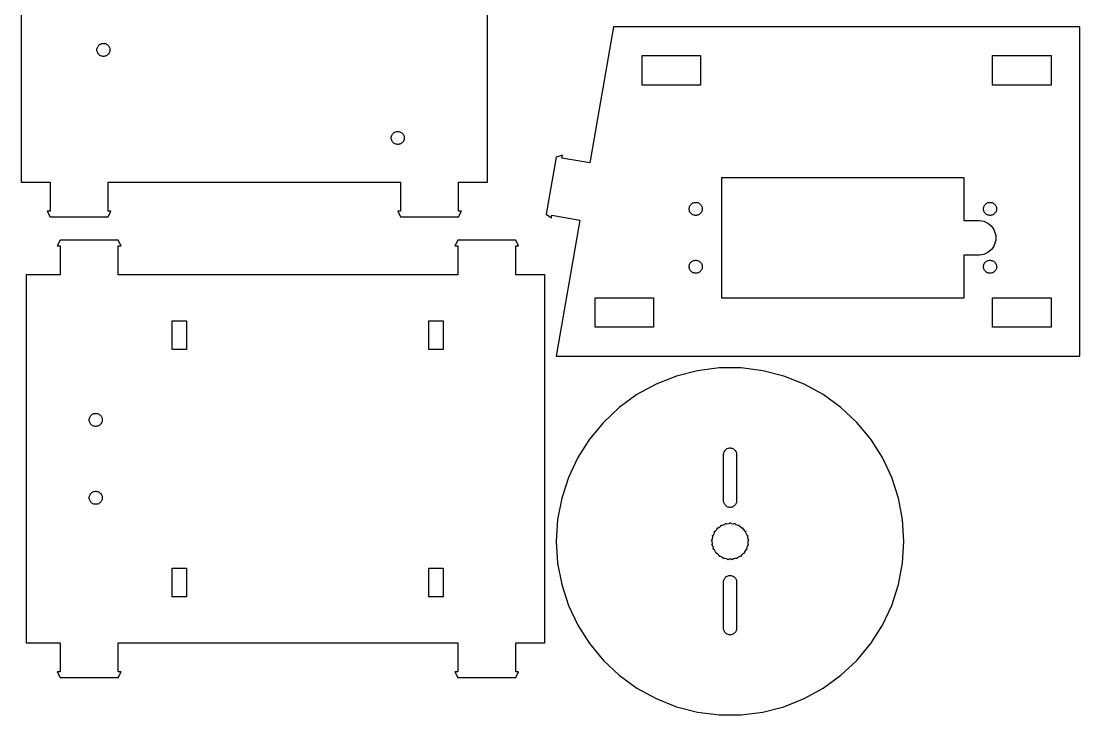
# Model space of a CAD drawing. Header units: metres. Extents: x -90 to 94, y -109 to 116.
# Drawn here: x -90.4 to 92.4, y -108.9 to 10.8 of the extents above; entities that cross this region are included whole.
import ezdxf

# ---------------------------------------------------------------- set-up
doc = ezdxf.new("R2010")
doc.units = ezdxf.units.M

msp = doc.modelspace()

# ---------------------------------------------------------------- linework, layer by layer
for p, q in [((-90.3632, 46.5), (-90.3632, -17)), ((-9.86322, -17), (-9.86322, 46.5)), ((11.8632, 9.79999), (7.78706, -13.6737)), ((92.3632, 9.79999), (11.8632, 9.79999)), ((92.3632, -47), (92.3632, 9.79999)), ((-77.2882, 5.84999), (-77.2793, 5.99098)), ((-77.2793, 5.70898), (-77.2882, 5.84999)), ((-77.2793, 5.99098), (-77.2529, 6.12976)), ((-77.2529, 5.57021), (-77.2793, 5.70898)), ((-77.2529, 6.12976), (-77.2092, 6.26413)), ((-77.2092, 5.43585), (-77.2529, 5.57021)), ((-77.2092, 6.26413), (-77.1491, 6.39195)), ((-77.1491, 6.39195), (-77.0734, 6.51125)), ((-77.0734, 6.51125), (-76.9833, 6.6201)), ((-76.9833, 6.6201), (-76.8803, 6.71681)), ((-76.8803, 6.71681), (-76.766, 6.79985)), ((-76.766, 6.79985), (-76.6422, 6.86792)), ((-76.6422, 6.86792), (-76.5109, 6.91992)), ((-76.5109, 6.91992), (-76.374, 6.95506)), ((-76.374, 6.95506), (-76.2339, 6.97276)), ((-76.2339, 6.97276), (-76.0926, 6.97276)), ((-76.0926, 6.97276), (-75.9524, 6.95506)), ((-75.9524, 6.95506), (-75.8156, 6.91992)), ((-75.8156, 6.91992), (-75.6842, 6.86792)), ((-75.6842, 6.86792), (-75.5604, 6.79985)), ((-75.5604, 6.79985), (-75.4461, 6.71681)), ((-75.4461, 6.71681), (-75.3431, 6.6201)), ((-75.3431, 6.6201), (-75.2531, 6.51125)), ((-75.2531, 6.51125), (-75.1774, 6.39195)), ((-75.1774, 6.39195), (-75.1172, 6.26413)), ((-75.1172, 6.26413), (-75.0736, 6.12976)), ((-75.0736, 5.57021), (-75.1172, 5.43585)), ((-75.0736, 6.12976), (-75.0471, 5.99098)), ((-75.0471, 5.70898), (-75.0736, 5.57021)), ((-75.0471, 5.99098), (-75.0382, 5.84999)), ((-75.0382, 5.84999), (-75.0471, 5.70898)), ((-77.1491, 5.30801), (-77.2092, 5.43585)), ((-77.0734, 5.18872), (-77.1491, 5.30801)), ((-76.9833, 5.07986), (-77.0734, 5.18872)), ((-76.8803, 4.98315), (-76.9833, 5.07986)), ((-76.766, 4.90012), (-76.8803, 4.98315)), ((-76.6422, 4.83206), (-76.766, 4.90012)), ((-76.5109, 4.78004), (-76.6422, 4.83206)), ((-76.374, 4.74492), (-76.5109, 4.78004)), ((-76.2339, 4.7272), (-76.374, 4.74492)), ((-76.0926, 4.7272), (-76.2339, 4.7272)), ((-75.9524, 4.74492), (-76.0926, 4.7272)), ((-75.8156, 4.78004), (-75.9524, 4.74492)), ((-75.6842, 4.83206), (-75.8156, 4.78004)), ((-75.5604, 4.90012), (-75.6842, 4.83206)), ((-75.4461, 4.98315), (-75.5604, 4.90012)), ((-75.3431, 5.07986), (-75.4461, 4.98315)), ((-75.2531, 5.18872), (-75.3431, 5.07986)), ((-75.1774, 5.30801), (-75.2531, 5.18872)), ((-75.1172, 5.43585), (-75.1774, 5.30801)), ((16.8132, -0.25), (16.8132, 4.84999)), ((16.8132, 4.84999), (26.9132, 4.84999)), ((26.9132, 4.84999), (26.9132, -0.25)), ((77.3132, -0.25), (77.3132, 4.84999)), ((77.3132, 4.84999), (87.4132, 4.84999)), ((87.4132, 4.84999), (87.4132, -0.25)), ((26.9132, -0.25), (16.8132, -0.25)), ((87.4132, -0.25), (77.3132, -0.25)), ((-26.4794, -9.20901), (-26.4529, -9.07024)), ((-26.4529, -9.07024), (-26.4092, -8.93587)), ((-26.4092, -8.93587), (-26.3491, -8.80804)), ((-26.3491, -8.80804), (-26.2734, -8.68875)), ((-26.2734, -8.68875), (-26.1833, -8.5799)), ((-26.1833, -8.5799), (-26.0803, -8.48318)), ((-26.0803, -8.48318), (-25.966, -8.40015)), ((-25.966, -8.40015), (-25.8422, -8.33208)), ((-25.8422, -8.33208), (-25.7109, -8.28008)), ((-25.7109, -8.28008), (-25.574, -8.24493)), ((-25.574, -8.24493), (-25.4339, -8.22723)), ((-25.4339, -8.22723), (-25.2926, -8.22723)), ((-25.2926, -8.22723), (-25.1524, -8.24493)), ((-25.1524, -8.24493), (-25.0156, -8.28008)), ((-25.0156, -8.28008), (-24.8842, -8.33208)), ((-24.8842, -8.33208), (-24.7604, -8.40015)), ((-24.7604, -8.40015), (-24.6461, -8.48318)), ((-24.6461, -8.48318), (-24.5431, -8.5799)), ((-24.5431, -8.5799), (-24.4531, -8.68875)), ((-24.4531, -8.68875), (-24.3774, -8.80804)), ((-24.3774, -8.80804), (-24.3172, -8.93587)), ((-24.3172, -8.93587), (-24.2736, -9.07024)), ((-24.2736, -9.07024), (-24.2471, -9.20901)), ((-26.4882, -9.35001), (-26.4794, -9.20901)), ((-26.4794, -9.491), (-26.4882, -9.35001)), ((-26.4529, -9.62978), (-26.4794, -9.491)), ((-26.4092, -9.76414), (-26.4529, -9.62978)), ((-26.3491, -9.89197), (-26.4092, -9.76414)), ((-26.2734, -10.0113), (-26.3491, -9.89197)), ((-26.1833, -10.1201), (-26.2734, -10.0113)), ((-26.0803, -10.2168), (-26.1833, -10.1201)), ((-25.966, -10.2999), (-26.0803, -10.2168)), ((-25.8422, -10.3679), (-25.966, -10.2999)), ((-25.7109, -10.4199), (-25.8422, -10.3679)), ((-25.574, -10.4551), (-25.7109, -10.4199)), ((-25.4339, -10.4728), (-25.574, -10.4551)), ((-25.2926, -10.4728), (-25.4339, -10.4728)), ((-25.1524, -10.4551), (-25.2926, -10.4728)), ((-25.0156, -10.4199), (-25.1524, -10.4551)), ((-24.8842, -10.3679), (-25.0156, -10.4199)), ((-24.7604, -10.2999), (-24.8842, -10.3679)), ((-24.6461, -10.2168), (-24.7604, -10.2999)), ((-24.5431, -10.1201), (-24.6461, -10.2168)), ((-24.4531, -10.0113), (-24.5431, -10.1201)), ((-24.3774, -9.89197), (-24.4531, -10.0113)), ((-24.3172, -9.76414), (-24.3774, -9.89197)), ((-24.2736, -9.62978), (-24.3172, -9.76414)), ((-24.2471, -9.491), (-24.2736, -9.62978)), ((-24.2471, -9.20901), (-24.2382, -9.35001)), ((-24.2382, -9.35001), (-24.2471, -9.491)), ((1.9895, -12.6514), (0.253, -22.4995)), ((3.06112, -12.3327), (1.9895, -12.6514)), ((2.9743, -12.8251), (3.06112, -12.3327)), ((7.78706, -13.6737), (2.9743, -12.8251)), ((30.5632, -37), (30.5632, -16.2)), ((30.5632, -16.2), (72.3632, -16.2)), ((72.3632, -16.2), (72.3632, -23.6)), ((-90.3632, -17), (-85.3632, -17)), ((-85.3632, -17), (-85.3632, -22)), ((-75.3632, -22), (-75.3632, -17)), ((-75.3632, -17), (-24.8632, -17)), ((-24.8632, -17), (-24.8632, -22)), ((-14.8632, -22), (-14.8632, -17)), ((-14.8632, -17), (-9.86322, -17)), ((24.9382, -21.6), (24.9471, -21.459)), ((24.9471, -21.741), (24.9382, -21.6)), ((24.9471, -21.459), (24.9736, -21.3202)), ((24.9736, -21.8798), (24.9471, -21.741)), ((24.9736, -21.3202), (25.0172, -21.1859)), ((25.0172, -22.0141), (24.9736, -21.8798)), ((25.0172, -21.1859), (25.0774, -21.058)), ((25.0774, -21.058), (25.1531, -20.9388)), ((25.1531, -20.9388), (25.2431, -20.8299)), ((25.2431, -20.8299), (25.3461, -20.7332)), ((25.3461, -20.7332), (25.4604, -20.6501)), ((25.4604, -20.6501), (25.5842, -20.5821)), ((25.5842, -20.5821), (25.7156, -20.5301)), ((25.7156, -20.5301), (25.8524, -20.4949)), ((25.8524, -20.4949), (25.9926, -20.4772)), ((25.9926, -20.4772), (26.1339, -20.4772)), ((26.1339, -20.4772), (26.274, -20.4949)), ((26.274, -20.4949), (26.4109, -20.5301)), ((26.4109, -20.5301), (26.5422, -20.5821)), ((26.5422, -20.5821), (26.666, -20.6501)), ((26.666, -20.6501), (26.7803, -20.7332)), ((26.7803, -20.7332), (26.8833, -20.8299)), ((26.8833, -20.8299), (26.9734, -20.9388)), ((26.9734, -20.9388), (27.0491, -21.058)), ((27.0491, -21.058), (27.1092, -21.1859)), ((27.1092, -21.1859), (27.1529, -21.3202)), ((27.1529, -21.8798), (27.1092, -22.0141)), ((27.1529, -21.3202), (27.1793, -21.459)), ((27.1793, -21.741), (27.1529, -21.8798)), ((27.1793, -21.459), (27.1882, -21.6)), ((27.1882, -21.6), (27.1793, -21.741)), ((75.7382, -21.6), (75.7471, -21.459)), ((75.7471, -21.741), (75.7382, -21.6)), ((75.7471, -21.459), (75.7736, -21.3202)), ((75.7736, -21.8798), (75.7471, -21.741)), ((75.7736, -21.3202), (75.8172, -21.1859)), ((75.8172, -22.0141), (75.7736, -21.8798)), ((75.8172, -21.1859), (75.8774, -21.058)), ((75.8774, -21.058), (75.9531, -20.9388)), ((75.9531, -20.9388), (76.0431, -20.8299)), ((76.0431, -20.8299), (76.1461, -20.7332)), ((76.1461, -20.7332), (76.2604, -20.6501)), ((76.2604, -20.6501), (76.3842, -20.5821)), ((76.3842, -20.5821), (76.5156, -20.5301)), ((76.5156, -20.5301), (76.6524, -20.4949)), ((76.6524, -20.4949), (76.7926, -20.4772)), ((76.7926, -20.4772), (76.9338, -20.4772)), ((76.9338, -20.4772), (77.074, -20.4949)), ((77.074, -20.4949), (77.2109, -20.5301)), ((77.2109, -20.5301), (77.3422, -20.5821)), ((77.3422, -20.5821), (77.466, -20.6501)), ((77.466, -20.6501), (77.5803, -20.7332)), ((77.5803, -20.7332), (77.6833, -20.8299)), ((77.6833, -20.8299), (77.7734, -20.9388)), ((77.7734, -20.9388), (77.8491, -21.058)), ((77.8491, -21.058), (77.9092, -21.1859)), ((77.9092, -21.1859), (77.9529, -21.3202)), ((77.9529, -21.8798), (77.9092, -22.0141)), ((77.9529, -21.3202), (77.9793, -21.459)), ((77.9793, -21.741), (77.9529, -21.8798)), ((77.9793, -21.459), (77.9882, -21.6)), ((77.9882, -21.6), (77.9793, -21.741)), ((-85.3632, -22), (-85.8632, -22)), ((-85.8632, -22), (-85.3632, -23)), ((-85.3632, -23), (-75.3632, -23)), ((-75.3632, -23), (-74.8632, -22)), ((-74.8632, -22), (-75.3632, -22)), ((-24.8632, -22), (-25.3632, -22)), ((-25.3632, -22), (-24.8632, -23)), ((-24.8632, -23), (-14.8632, -23)), ((-14.8632, -23), (-14.3632, -22)), ((-14.3632, -22), (-14.8632, -22)), ((0.253, -22.4995), (1.151, -23.1656)), ((1.151, -23.1656), (1.23782, -22.6732)), ((1.23782, -22.6732), (6.07617, -23.5263)), ((6.07617, -23.5263), (2.00001, -47)), ((25.0774, -22.142), (25.0172, -22.0141)), ((25.1531, -22.2613), (25.0774, -22.142)), ((25.2431, -22.3701), (25.1531, -22.2613)), ((25.3461, -22.4668), (25.2431, -22.3701)), ((25.4604, -22.5499), (25.3461, -22.4668)), ((25.5842, -22.6179), (25.4604, -22.5499)), ((25.7156, -22.67), (25.5842, -22.6179)), ((25.8524, -22.7051), (25.7156, -22.67)), ((25.9926, -22.7228), (25.8524, -22.7051)), ((26.1339, -22.7228), (25.9926, -22.7228)), ((26.274, -22.7051), (26.1339, -22.7228)), ((26.4109, -22.67), (26.274, -22.7051)), ((26.5422, -22.6179), (26.4109, -22.67)), ((26.666, -22.5499), (26.5422, -22.6179)), ((26.7803, -22.4668), (26.666, -22.5499)), ((26.8833, -22.3701), (26.7803, -22.4668)), ((26.9734, -22.2613), (26.8833, -22.3701)), ((27.0491, -22.142), (26.9734, -22.2613)), ((27.1092, -22.0141), (27.0491, -22.142)), ((72.3632, -23.6), (74.3632, -23.6)), ((74.3632, -23.6), (75.0516, -23.6059)), ((75.0516, -23.6059), (75.4254, -23.6532)), ((75.4254, -23.6532), (75.7903, -23.7468)), ((75.7903, -23.7468), (76.1405, -23.8855)), ((75.8774, -22.142), (75.8172, -22.0141)), ((75.9531, -22.2613), (75.8774, -22.142)), ((76.0431, -22.3701), (75.9531, -22.2613)), ((76.1461, -22.4668), (76.0431, -22.3701)), ((76.2604, -22.5499), (76.1461, -22.4668)), ((76.3842, -22.6179), (76.2604, -22.5499)), ((76.5156, -22.67), (76.3842, -22.6179)), ((76.6524, -22.7051), (76.5156, -22.67)), ((76.7926, -22.7228), (76.6524, -22.7051)), ((76.9338, -22.7228), (76.7926, -22.7228)), ((77.074, -22.7051), (76.9338, -22.7228)), ((77.2109, -22.67), (77.074, -22.7051)), ((77.3422, -22.6179), (77.2109, -22.67)), ((77.466, -22.5499), (77.3422, -22.6179)), ((77.5803, -22.4668), (77.466, -22.5499)), ((77.6833, -22.3701), (77.5803, -22.4668)), ((77.7734, -22.2613), (77.6833, -22.3701)), ((77.8491, -22.142), (77.7734, -22.2613)), ((77.9092, -22.0141), (77.8491, -22.142)), ((76.1405, -23.8855), (76.4707, -24.067)), ((76.4707, -24.067), (76.7755, -24.2885)), ((76.7755, -24.2885), (77.0501, -24.5464)), ((77.0501, -24.5464), (77.2903, -24.8367)), ((77.2903, -24.8367), (77.4921, -25.1547)), ((77.4921, -25.1547), (77.6525, -25.4956)), ((77.6525, -25.4956), (77.7689, -25.8539)), ((-83.6267, -27), (-84.1267, -28)), ((-73.6267, -27), (-83.6267, -27)), ((-73.1267, -28), (-73.6267, -27)), ((-15, -27), (-15.5, -28)), ((-5.00001, -27), (-15, -27)), ((-4.50001, -28), (-5.00001, -27)), ((77.7689, -27.3461), (77.6525, -27.7044)), ((77.7689, -25.8539), (77.8396, -26.224)), ((77.8396, -26.976), (77.7689, -27.3461)), ((77.8396, -26.224), (77.8632, -26.6)), ((77.8632, -26.6), (77.8396, -26.976)), ((-84.1267, -28), (-83.6267, -28)), ((-83.6267, -28), (-83.6267, -33)), ((-73.6267, -33), (-73.6267, -28)), ((-73.6267, -28), (-73.1267, -28)), ((-15.5, -28), (-15, -28)), ((-15, -28), (-15, -33)), ((-5.00001, -33), (-5.00001, -28)), ((-5.00001, -28), (-4.50001, -28)), ((76.4707, -29.133), (76.1405, -29.3145)), ((76.7755, -28.9115), (76.4707, -29.133)), ((77.0501, -28.6537), (76.7755, -28.9115)), ((77.2903, -28.3634), (77.0501, -28.6537)), ((77.4921, -28.0453), (77.2903, -28.3634)), ((77.6525, -27.7044), (77.4921, -28.0453)), ((25.0172, -31.1859), (25.0774, -31.058)), ((25.0774, -31.058), (25.1531, -30.9388)), ((25.1531, -30.9388), (25.2431, -30.8299)), ((25.2431, -30.8299), (25.3461, -30.7332)), ((25.3461, -30.7332), (25.4604, -30.6501)), ((25.4604, -30.6501), (25.5842, -30.5821)), ((25.5842, -30.5821), (25.7156, -30.5301)), ((25.7156, -30.5301), (25.8524, -30.4949)), ((25.8524, -30.4949), (25.9926, -30.4772)), ((25.9926, -30.4772), (26.1339, -30.4772)), ((26.1339, -30.4772), (26.274, -30.4949)), ((26.274, -30.4949), (26.4109, -30.5301)), ((26.4109, -30.5301), (26.5422, -30.5821)), ((26.5422, -30.5821), (26.666, -30.6501)), ((26.666, -30.6501), (26.7803, -30.7332)), ((26.7803, -30.7332), (26.8833, -30.8299)), ((26.8833, -30.8299), (26.9734, -30.9388)), ((26.9734, -30.9388), (27.0491, -31.058)), ((27.0491, -31.058), (27.1092, -31.1859)), ((74.3632, -29.6), (72.3632, -29.6)), ((72.3632, -29.6), (72.3632, -37)), ((75.0516, -29.5941), (74.3632, -29.6)), ((75.4254, -29.5469), (75.0516, -29.5941)), ((75.7903, -29.4532), (75.4254, -29.5469)), ((76.1405, -29.3145), (75.7903, -29.4532)), ((75.8172, -31.1859), (75.8774, -31.058)), ((75.8774, -31.058), (75.9531, -30.9388)), ((75.9531, -30.9388), (76.0431, -30.8299)), ((76.0431, -30.8299), (76.1461, -30.7332)), ((76.1461, -30.7332), (76.2604, -30.6501)), ((76.2604, -30.6501), (76.3842, -30.5821)), ((76.3842, -30.5821), (76.5156, -30.5301)), ((76.5156, -30.5301), (76.6524, -30.4949)), ((76.6524, -30.4949), (76.7926, -30.4772)), ((76.7926, -30.4772), (76.9338, -30.4772)), ((76.9338, -30.4772), (77.074, -30.4949)), ((77.074, -30.4949), (77.2109, -30.5301)), ((77.2109, -30.5301), (77.3422, -30.5821)), ((77.3422, -30.5821), (77.466, -30.6501)), ((77.466, -30.6501), (77.5803, -30.7332)), ((77.5803, -30.7332), (77.6833, -30.8299)), ((77.6833, -30.8299), (77.7734, -30.9388)), ((77.7734, -30.9388), (77.8491, -31.058)), ((77.8491, -31.058), (77.9092, -31.1859)), ((24.9382, -31.6), (24.9471, -31.459)), ((24.9471, -31.741), (24.9382, -31.6)), ((24.9471, -31.459), (24.9736, -31.3202)), ((24.9736, -31.8798), (24.9471, -31.741)), ((24.9736, -31.3202), (25.0172, -31.1859)), ((25.0172, -32.0141), (24.9736, -31.8798)), ((25.0774, -32.142), (25.0172, -32.0141)), ((25.1531, -32.2613), (25.0774, -32.142)), ((25.2431, -32.3701), (25.1531, -32.2613)), ((25.3461, -32.4668), (25.2431, -32.3701)), ((25.4604, -32.5499), (25.3461, -32.4668)), ((25.5842, -32.6179), (25.4604, -32.5499)), ((25.7156, -32.67), (25.5842, -32.6179)), ((25.8524, -32.7051), (25.7156, -32.67)), ((25.9926, -32.7228), (25.8524, -32.7051)), ((26.1339, -32.7228), (25.9926, -32.7228)), ((26.274, -32.7051), (26.1339, -32.7228)), ((26.4109, -32.67), (26.274, -32.7051)), ((26.5422, -32.6179), (26.4109, -32.67)), ((26.666, -32.5499), (26.5422, -32.6179)), ((26.7803, -32.4668), (26.666, -32.5499)), ((26.8833, -32.3701), (26.7803, -32.4668)), ((26.9734, -32.2613), (26.8833, -32.3701)), ((27.0491, -32.142), (26.9734, -32.2613)), ((27.1092, -32.0141), (27.0491, -32.142)), ((27.1092, -31.1859), (27.1529, -31.3202)), ((27.1529, -31.8798), (27.1092, -32.0141)), ((27.1529, -31.3202), (27.1793, -31.459)), ((27.1793, -31.741), (27.1529, -31.8798)), ((27.1793, -31.459), (27.1882, -31.6)), ((27.1882, -31.6), (27.1793, -31.741)), ((75.7382, -31.6), (75.7471, -31.459)), ((75.7471, -31.741), (75.7382, -31.6)), ((75.7471, -31.459), (75.7736, -31.3202)), ((75.7736, -31.8798), (75.7471, -31.741)), ((75.7736, -31.3202), (75.8172, -31.1859)), ((75.8172, -32.0141), (75.7736, -31.8798)), ((75.8774, -32.142), (75.8172, -32.0141)), ((75.9531, -32.2613), (75.8774, -32.142)), ((76.0431, -32.3701), (75.9531, -32.2613)), ((76.1461, -32.4668), (76.0431, -32.3701)), ((76.2604, -32.5499), (76.1461, -32.4668)), ((76.3842, -32.6179), (76.2604, -32.5499)), ((76.5156, -32.67), (76.3842, -32.6179)), ((76.6524, -32.7051), (76.5156, -32.67)), ((76.7926, -32.7228), (76.6524, -32.7051)), ((76.9338, -32.7228), (76.7926, -32.7228)), ((77.074, -32.7051), (76.9338, -32.7228)), ((77.2109, -32.67), (77.074, -32.7051)), ((77.3422, -32.6179), (77.2109, -32.67)), ((77.466, -32.5499), (77.3422, -32.6179)), ((77.5803, -32.4668), (77.466, -32.5499)), ((77.6833, -32.3701), (77.5803, -32.4668)), ((77.7734, -32.2613), (77.6833, -32.3701)), ((77.8491, -32.142), (77.7734, -32.2613)), ((77.9092, -32.0141), (77.8491, -32.142)), ((77.9092, -31.1859), (77.9529, -31.3202)), ((77.9529, -31.8798), (77.9092, -32.0141)), ((77.9529, -31.3202), (77.9793, -31.459)), ((77.9793, -31.741), (77.9529, -31.8798)), ((77.9793, -31.459), (77.9882, -31.6)), ((77.9882, -31.6), (77.9793, -31.741)), ((-83.6267, -33), (-89.495, -33)), ((-89.495, -33), (-89.495, -96.5)), ((-15, -33), (-73.6267, -33)), ((-0.00001, -33), (-5.00001, -33)), ((-0.00001, -96.5), (-0.00001, -33)), ((8.68649, -42.05), (8.68649, -36.95)), ((8.68649, -36.95), (18.7865, -36.95)), ((18.7865, -36.95), (18.7865, -42.05)), ((72.3632, -37), (30.5632, -37)), ((77.3132, -42.05), (77.3132, -36.95)), ((77.3132, -36.95), (87.4132, -36.95)), ((87.4132, -36.95), (87.4132, -42.05)), ((-64.3, -45.9), (-64.3, -40.9)), ((-64.3, -40.9), (-61.8, -40.9)), ((-61.8, -40.9), (-61.8, -45.9)), ((-20, -45.9), (-20, -40.9)), ((-20, -40.9), (-17.5, -40.9)), ((-17.5, -40.9), (-17.5, -45.9)), ((18.7865, -42.05), (8.68649, -42.05)), ((87.4132, -42.05), (77.3132, -42.05)), ((-61.8, -45.9), (-64.3, -45.9)), ((-17.5, -45.9), (-20, -45.9)), ((2.00001, -47), (92.3632, -47)), ((30.1163, -49.0592), (26.3786, -49.5314)), ((33.8837, -49.0592), (30.1163, -49.0592)), ((37.6214, -49.5314), (33.8837, -49.0592)), ((22.7295, -50.4683), (19.2266, -51.8552)), ((26.3786, -49.5314), (22.7295, -50.4683)), ((41.2705, -50.4683), (37.6214, -49.5314)), ((44.7734, -51.8552), (41.2705, -50.4683)), ((19.2266, -51.8552), (15.9252, -53.6702)), ((48.0748, -53.6702), (44.7734, -51.8552)), ((15.9252, -53.6702), (12.8773, -55.8846)), ((51.1227, -55.8846), (48.0748, -53.6702)), ((12.8773, -55.8846), (10.1309, -58.4636)), ((53.8691, -58.4636), (51.1227, -55.8846)), ((-78.62, -58.019), (-78.6111, -57.878)), ((-78.6111, -58.16), (-78.62, -58.019)), ((-78.6111, -57.878), (-78.5846, -57.7392)), ((-78.5846, -58.2988), (-78.6111, -58.16)), ((-78.5846, -57.7392), (-78.541, -57.6049)), ((-78.541, -58.4332), (-78.5846, -58.2988)), ((-78.541, -57.6049), (-78.4808, -57.477)), ((-78.4808, -58.561), (-78.541, -58.4332)), ((-78.4808, -57.477), (-78.4051, -57.3577)), ((-78.4051, -57.3577), (-78.3151, -57.2489)), ((-78.3151, -57.2489), (-78.2121, -57.1522)), ((-78.2121, -57.1522), (-78.0978, -57.0691)), ((-78.0978, -57.0691), (-77.974, -57.0011)), ((-77.974, -57.0011), (-77.8426, -56.9491)), ((-77.8426, -56.9491), (-77.7058, -56.9139)), ((-77.7058, -56.9139), (-77.5656, -56.8962)), ((-77.5656, -56.8962), (-77.4243, -56.8962)), ((-77.4243, -56.8962), (-77.2842, -56.9139)), ((-77.2842, -56.9139), (-77.1473, -56.9491)), ((-77.1473, -56.9491), (-77.016, -57.0011)), ((-77.016, -57.0011), (-76.8922, -57.0691)), ((-76.8922, -57.0691), (-76.7779, -57.1522)), ((-76.7779, -57.1522), (-76.6749, -57.2489)), ((-76.6749, -57.2489), (-76.5848, -57.3577)), ((-76.5848, -57.3577), (-76.5091, -57.477)), ((-76.5091, -57.477), (-76.449, -57.6049)), ((-76.449, -58.4332), (-76.5091, -58.561)), ((-76.449, -57.6049), (-76.4053, -57.7392)), ((-76.4053, -58.2988), (-76.449, -58.4332)), ((-76.4053, -57.7392), (-76.3789, -57.878)), ((-76.3789, -58.16), (-76.4053, -58.2988)), ((-76.3789, -57.878), (-76.37, -58.019)), ((-76.37, -58.019), (-76.3789, -58.16)), ((10.1309, -58.4636), (7.72949, -61.3664)), ((56.2705, -61.3664), (53.8691, -58.4636)), ((-78.4051, -58.6803), (-78.4808, -58.561)), ((-78.3151, -58.7891), (-78.4051, -58.6803)), ((-78.2121, -58.8858), (-78.3151, -58.7891)), ((-78.0978, -58.9689), (-78.2121, -58.8858)), ((-77.974, -59.0369), (-78.0978, -58.9689)), ((-77.8426, -59.0889), (-77.974, -59.0369)), ((-77.7058, -59.1241), (-77.8426, -59.0889)), ((-77.5656, -59.1418), (-77.7058, -59.1241)), ((-77.4243, -59.1418), (-77.5656, -59.1418)), ((-77.2842, -59.1241), (-77.4243, -59.1418)), ((-77.1473, -59.0889), (-77.2842, -59.1241)), ((-77.016, -59.0369), (-77.1473, -59.0889)), ((-76.8922, -58.9689), (-77.016, -59.0369)), ((-76.7779, -58.8858), (-76.8922, -58.9689)), ((-76.6749, -58.7891), (-76.7779, -58.8858)), ((-76.5848, -58.6803), (-76.6749, -58.7891)), ((-76.5091, -58.561), (-76.5848, -58.6803)), ((7.72949, -61.3664), (5.7108, -64.5474)), ((58.2892, -64.5474), (56.2705, -61.3664)), ((30.875, -64), (30.8839, -63.859)), ((30.8839, -63.859), (30.9103, -63.7202)), ((30.9103, -63.7202), (30.954, -63.5859)), ((30.954, -63.5859), (31.0142, -63.458)), ((31.0142, -63.458), (31.0899, -63.3387)), ((31.0899, -63.3387), (31.1799, -63.2299)), ((31.1799, -63.2299), (31.2829, -63.1332)), ((31.2829, -63.1332), (31.3972, -63.0501)), ((31.3972, -63.0501), (31.521, -62.9821)), ((31.521, -62.9821), (31.6524, -62.9301)), ((31.6524, -62.9301), (31.7892, -62.8949)), ((31.7892, -62.8949), (31.9294, -62.8772)), ((31.9294, -62.8772), (32.0706, -62.8772)), ((32.0706, -62.8772), (32.2108, -62.8949)), ((32.2108, -62.8949), (32.3476, -62.9301)), ((32.3476, -62.9301), (32.479, -62.9821)), ((32.479, -62.9821), (32.6028, -63.0501)), ((32.6028, -63.0501), (32.7171, -63.1332)), ((32.7171, -63.1332), (32.8201, -63.2299)), ((32.8201, -63.2299), (32.9101, -63.3387)), ((32.9101, -63.3387), (32.9858, -63.458)), ((32.9858, -63.458), (33.046, -63.5859)), ((33.046, -63.5859), (33.0897, -63.7202)), ((33.0897, -63.7202), (33.1161, -63.859)), ((33.1161, -63.859), (33.125, -64)), ((5.7108, -64.5474), (4.10671, -67.9563)), ((30.875, -72), (30.875, -64)), ((33.125, -64), (33.125, -72)), ((59.8933, -67.9563), (58.2892, -64.5474)), ((4.10671, -67.9563), (2.94251, -71.5393)), ((61.0575, -71.5393), (59.8933, -67.9563)), ((-78.6111, -71.34), (-78.5846, -71.2012)), ((-78.5846, -71.2012), (-78.541, -71.0669)), ((-78.541, -71.0669), (-78.4808, -70.939)), ((-78.4808, -70.939), (-78.4051, -70.8197)), ((-78.4051, -70.8197), (-78.3151, -70.7109)), ((-78.3151, -70.7109), (-78.2121, -70.6142)), ((-78.2121, -70.6142), (-78.0978, -70.5311)), ((-78.0978, -70.5311), (-77.974, -70.4631)), ((-77.974, -70.4631), (-77.8426, -70.4111)), ((-77.8426, -70.4111), (-77.7058, -70.3759)), ((-77.7058, -70.3759), (-77.5656, -70.3582)), ((-77.5656, -70.3582), (-77.4243, -70.3582)), ((-77.4243, -70.3582), (-77.2842, -70.3759)), ((-77.2842, -70.3759), (-77.1473, -70.4111)), ((-77.1473, -70.4111), (-77.016, -70.4631)), ((-77.016, -70.4631), (-76.8922, -70.5311)), ((-76.8922, -70.5311), (-76.7779, -70.6142)), ((-76.7779, -70.6142), (-76.6749, -70.7109)), ((-76.6749, -70.7109), (-76.5848, -70.8197)), ((-76.5848, -70.8197), (-76.5091, -70.939)), ((-76.5091, -70.939), (-76.449, -71.0669)), ((-76.449, -71.0669), (-76.4053, -71.2012)), ((-76.4053, -71.2012), (-76.3789, -71.34)), ((-78.62, -71.481), (-78.6111, -71.34)), ((-78.6111, -71.622), (-78.62, -71.481)), ((-78.5846, -71.7608), (-78.6111, -71.622)), ((-78.541, -71.8951), (-78.5846, -71.7608)), ((-78.4808, -72.023), (-78.541, -71.8951)), ((-78.4051, -72.1423), (-78.4808, -72.023)), ((-78.3151, -72.2511), (-78.4051, -72.1423)), ((-78.2121, -72.3478), (-78.3151, -72.2511)), ((-78.0978, -72.4309), (-78.2121, -72.3478)), ((-77.974, -72.4989), (-78.0978, -72.4309)), ((-77.8426, -72.5509), (-77.974, -72.4989)), ((-77.7058, -72.5861), (-77.8426, -72.5509)), ((-77.5656, -72.6038), (-77.7058, -72.5861)), ((-77.4243, -72.6038), (-77.5656, -72.6038)), ((-77.2842, -72.5861), (-77.4243, -72.6038)), ((-77.1473, -72.5509), (-77.2842, -72.5861)), ((-77.016, -72.4989), (-77.1473, -72.5509)), ((-76.8922, -72.4309), (-77.016, -72.4989)), ((-76.7779, -72.3478), (-76.8922, -72.4309)), ((-76.6749, -72.2511), (-76.7779, -72.3478)), ((-76.5848, -72.1423), (-76.6749, -72.2511)), ((-76.5091, -72.023), (-76.5848, -72.1423)), ((-76.449, -71.8951), (-76.5091, -72.023)), ((-76.4053, -71.7608), (-76.449, -71.8951)), ((-76.3789, -71.622), (-76.4053, -71.7608)), ((-76.3789, -71.34), (-76.37, -71.481)), ((-76.37, -71.481), (-76.3789, -71.622)), ((2.94251, -71.5393), (2.23656, -75.24)), ((30.8839, -72.141), (30.875, -72)), ((30.9103, -72.2798), (30.8839, -72.141)), ((30.954, -72.4141), (30.9103, -72.2798)), ((31.0142, -72.542), (30.954, -72.4141)), ((31.0899, -72.6613), (31.0142, -72.542)), ((31.1799, -72.7701), (31.0899, -72.6613)), ((31.2829, -72.8668), (31.1799, -72.7701)), ((31.3972, -72.9499), (31.2829, -72.8668)), ((31.521, -73.0179), (31.3972, -72.9499)), ((31.6524, -73.0699), (31.521, -73.0179)), ((31.7892, -73.1051), (31.6524, -73.0699)), ((32.3476, -73.0699), (32.2108, -73.1051)), ((32.479, -73.0179), (32.3476, -73.0699)), ((32.6028, -72.9499), (32.479, -73.0179)), ((32.7171, -72.8668), (32.6028, -72.9499)), ((32.8201, -72.7701), (32.7171, -72.8668)), ((32.9101, -72.6613), (32.8201, -72.7701)), ((32.9858, -72.542), (32.9101, -72.6613)), ((33.046, -72.4141), (32.9858, -72.542)), ((33.0897, -72.2798), (33.046, -72.4141)), ((33.1161, -72.141), (33.0897, -72.2798)), ((33.125, -72), (33.1161, -72.141)), ((61.7634, -75.24), (61.0575, -71.5393)), ((31.9294, -73.1228), (31.7892, -73.1051)), ((32.0706, -73.1228), (31.9294, -73.1228)), ((32.2108, -73.1051), (32.0706, -73.1228)), ((2.23656, -75.24), (2, -79)), ((29.7769, -76.8606), (29.7816, -76.7106)), ((29.7816, -76.7106), (29.8545, -76.6422)), ((29.8545, -76.6422), (30.0044, -76.6469)), ((30.0044, -76.6469), (30.032, -76.621)), ((30.032, -76.621), (30.3456, -76.3931)), ((30.3456, -76.3931), (30.3788, -76.3749)), ((30.3788, -76.3749), (30.4206, -76.2309)), ((30.4206, -76.2309), (30.5082, -76.1827)), ((30.5082, -76.1827), (30.6523, -76.2246)), ((30.6523, -76.2246), (30.6854, -76.2063)), ((30.6854, -76.2063), (31.0459, -76.0636)), ((31.0459, -76.0636), (31.0825, -76.0542)), ((31.0825, -76.0542), (31.1589, -75.9251)), ((31.1589, -75.9251), (31.2557, -75.9002)), ((31.2557, -75.9002), (31.3849, -75.9766)), ((31.3849, -75.9766), (31.4215, -75.9672)), ((31.4215, -75.9672), (31.8061, -75.9186)), ((31.8061, -75.9186), (31.8439, -75.9186)), ((31.8439, -75.9186), (31.95, -75.8125)), ((31.95, -75.8125), (32.05, -75.8125)), ((32.05, -75.8125), (32.1561, -75.9186)), ((32.1561, -75.9186), (32.1939, -75.9186)), ((32.1939, -75.9186), (32.5785, -75.9672)), ((32.5785, -75.9672), (32.6151, -75.9766)), ((32.6151, -75.9766), (32.7443, -75.9002)), ((32.7443, -75.9002), (32.8411, -75.9251)), ((32.8411, -75.9251), (32.9175, -76.0542)), ((32.9175, -76.0542), (32.9541, -76.0636)), ((32.9541, -76.0636), (33.3146, -76.2063)), ((33.3146, -76.2063), (33.3477, -76.2246)), ((33.3477, -76.2246), (33.4918, -76.1827)), ((33.4918, -76.1827), (33.5794, -76.2309)), ((33.5794, -76.2309), (33.6212, -76.3749)), ((33.6212, -76.3749), (33.6544, -76.3931)), ((33.6544, -76.3931), (33.968, -76.621)), ((33.968, -76.621), (33.9956, -76.6469)), ((33.9956, -76.6469), (34.1455, -76.6422)), ((34.1455, -76.6422), (34.2184, -76.7106)), ((34.2184, -76.7106), (34.2231, -76.8606)), ((62, -79), (61.7634, -75.24)), ((28.9368, -78.613), (29.0095, -78.2322)), ((28.9531, -78.0626), (28.984, -77.9675)), ((29.0212, -78.1962), (28.9531, -78.0626)), ((28.984, -77.9675), (29.1176, -77.8994)), ((29.0095, -78.2322), (29.0212, -78.1962)), ((29.1176, -77.8994), (29.1293, -77.8634)), ((29.1293, -77.8634), (29.2944, -77.5126)), ((29.2819, -77.3343), (29.3355, -77.2499)), ((29.3147, -77.4807), (29.2819, -77.3343)), ((29.2944, -77.5126), (29.3147, -77.4807)), ((29.3355, -77.2499), (29.4819, -77.2171)), ((29.4819, -77.2171), (29.5022, -77.1852)), ((29.5022, -77.1852), (29.7493, -76.8865)), ((29.7493, -76.8865), (29.7769, -76.8606)), ((34.2231, -76.8606), (34.2507, -76.8865)), ((34.2507, -76.8865), (34.4978, -77.1852)), ((34.4978, -77.1852), (34.5181, -77.2171)), ((34.5181, -77.2171), (34.6645, -77.2499)), ((34.6645, -77.2499), (34.7181, -77.3343)), ((34.7181, -77.3343), (34.6853, -77.4807)), ((34.6853, -77.4807), (34.7056, -77.5126)), ((34.7056, -77.5126), (34.8707, -77.8634)), ((34.8707, -77.8634), (34.8824, -77.8994)), ((34.8824, -77.8994), (35.016, -77.9675)), ((35.0469, -78.0626), (34.9788, -78.1962)), ((34.9788, -78.1962), (34.9905, -78.2322)), ((34.9905, -78.2322), (35.0632, -78.613)), ((35.016, -77.9675), (35.0469, -78.0626)), ((2, -79), (2.23656, -82.76)), ((28.8157, -78.8497), (28.8219, -78.75)), ((28.9149, -78.9623), (28.8157, -78.8497)), ((28.8219, -78.75), (28.9345, -78.6508)), ((28.8596, -79.5482), (28.9439, -79.4241)), ((28.8783, -79.6464), (28.8596, -79.5482)), ((29.0024, -79.7307), (28.8783, -79.6464)), ((28.9125, -79), (28.9149, -78.9623)), ((28.9368, -79.387), (28.9125, -79)), ((28.9345, -78.6508), (28.9368, -78.613)), ((28.9439, -79.4241), (28.9368, -79.387)), ((29.0095, -79.7678), (29.0024, -79.7307)), ((29.1293, -80.1366), (29.0095, -79.7678)), ((29.0946, -80.3119), (29.1454, -80.1708)), ((29.1372, -80.4024), (29.0946, -80.3119)), ((29.1454, -80.1708), (29.1293, -80.1366)), ((34.8707, -80.1366), (34.8546, -80.1708)), ((34.8546, -80.1708), (34.9054, -80.3119)), ((34.9054, -80.3119), (34.8628, -80.4024)), ((34.9905, -79.7678), (34.8707, -80.1366)), ((34.9976, -79.7307), (34.9905, -79.7678)), ((35.1217, -79.6464), (34.9976, -79.7307)), ((35.0632, -79.387), (35.0561, -79.4241)), ((35.0561, -79.4241), (35.1404, -79.5482)), ((35.0632, -78.613), (35.0655, -78.6508)), ((35.0875, -79), (35.0632, -79.387)), ((35.0655, -78.6508), (35.1781, -78.75)), ((35.1843, -78.8497), (35.0851, -78.9623)), ((35.0851, -78.9623), (35.0875, -79)), ((35.1404, -79.5482), (35.1217, -79.6464)), ((35.1781, -78.75), (35.1843, -78.8497)), ((61.7634, -82.76), (62, -79)), ((29.2783, -80.4532), (29.1372, -80.4024)), ((29.2944, -80.4874), (29.2783, -80.4532)), ((29.5022, -80.8148), (29.2944, -80.4874)), ((29.5263, -80.8439), (29.5022, -80.8148)), ((29.5121, -80.9933), (29.5263, -80.8439)), ((29.5759, -81.0703), (29.5121, -80.9933)), ((29.7252, -81.0844), (29.5759, -81.0703)), ((29.7493, -81.1135), (29.7252, -81.0844)), ((30.032, -81.379), (29.7493, -81.1135)), ((30.0625, -81.4012), (30.032, -81.379)), ((30.086, -81.5493), (30.0625, -81.4012)), ((30.1669, -81.6081), (30.086, -81.5493)), ((30.3151, -81.5846), (30.1669, -81.6081)), ((30.3456, -81.6069), (30.3151, -81.5846)), ((30.6854, -81.7937), (30.3456, -81.6069)), ((30.7205, -81.8076), (30.6854, -81.7937)), ((30.7801, -81.9452), (30.7205, -81.8076)), ((30.8731, -81.9821), (30.7801, -81.9452)), ((31.0108, -81.9225), (30.8731, -81.9821)), ((31.0459, -81.9364), (31.0108, -81.9225)), ((31.4215, -82.0328), (31.0459, -81.9364)), ((31.459, -82.0375), (31.4215, -82.0328)), ((31.5509, -82.1561), (31.459, -82.0375)), ((31.6501, -82.1686), (31.5509, -82.1561)), ((31.7686, -82.0767), (31.6501, -82.1686)), ((31.8061, -82.0814), (31.7686, -82.0767)), ((32.1939, -82.0814), (31.8061, -82.0814)), ((32.2314, -82.0767), (32.1939, -82.0814)), ((32.3499, -82.1686), (32.2314, -82.0767)), ((32.4491, -82.1561), (32.3499, -82.1686)), ((32.541, -82.0375), (32.4491, -82.1561)), ((32.5785, -82.0328), (32.541, -82.0375)), ((32.9541, -81.9364), (32.5785, -82.0328)), ((32.9892, -81.9225), (32.9541, -81.9364)), ((33.1269, -81.9821), (32.9892, -81.9225)), ((33.2199, -81.9452), (33.1269, -81.9821)), ((33.2795, -81.8076), (33.2199, -81.9452)), ((33.3146, -81.7937), (33.2795, -81.8076)), ((33.6544, -81.6069), (33.3146, -81.7937)), ((33.6849, -81.5846), (33.6544, -81.6069)), ((33.8331, -81.6081), (33.6849, -81.5846)), ((33.914, -81.5493), (33.8331, -81.6081)), ((33.9375, -81.4012), (33.914, -81.5493)), ((33.968, -81.379), (33.9375, -81.4012)), ((34.2507, -81.1135), (33.968, -81.379)), ((34.2748, -81.0844), (34.2507, -81.1135)), ((34.4241, -81.0703), (34.2748, -81.0844)), ((34.4879, -80.9933), (34.4241, -81.0703)), ((34.4978, -80.8148), (34.4737, -80.8439)), ((34.4737, -80.8439), (34.4879, -80.9933)), ((34.7056, -80.4874), (34.4978, -80.8148)), ((34.7217, -80.4532), (34.7056, -80.4874)), ((34.8628, -80.4024), (34.7217, -80.4532)), ((-64.3, -88.6), (-64.3, -83.6)), ((-64.3, -83.6), (-61.8, -83.6)), ((-61.8, -83.6), (-61.8, -88.6)), ((-20, -88.6), (-20, -83.6)), ((-20, -83.6), (-17.5, -83.6)), ((-17.5, -83.6), (-17.5, -88.6)), ((2.23656, -82.76), (2.94251, -86.4607)), ((61.0575, -86.4607), (61.7634, -82.76)), ((30.875, -86), (30.8839, -85.859)), ((30.8839, -85.859), (30.9103, -85.7202)), ((30.9103, -85.7202), (30.954, -85.5859)), ((30.954, -85.5859), (31.0142, -85.458)), ((31.0142, -85.458), (31.0899, -85.3387)), ((31.0899, -85.3387), (31.1799, -85.2299)), ((31.1799, -85.2299), (31.2829, -85.1332)), ((31.2829, -85.1332), (31.3972, -85.0501)), ((31.3972, -85.0501), (31.521, -84.9821)), ((31.521, -84.9821), (31.6524, -84.9301)), ((31.6524, -84.9301), (31.7892, -84.8949)), ((31.7892, -84.8949), (31.9294, -84.8772)), ((31.9294, -84.8772), (32.0706, -84.8772)), ((32.0706, -84.8772), (32.2108, -84.8949)), ((32.2108, -84.8949), (32.3476, -84.9301)), ((32.3476, -84.9301), (32.479, -84.9821)), ((32.479, -84.9821), (32.6028, -85.0501)), ((32.6028, -85.0501), (32.7171, -85.1332)), ((32.7171, -85.1332), (32.8201, -85.2299)), ((32.8201, -85.2299), (32.9101, -85.3387)), ((32.9101, -85.3387), (32.9858, -85.458)), ((32.9858, -85.458), (33.046, -85.5859)), ((33.046, -85.5859), (33.0897, -85.7202)), ((33.0897, -85.7202), (33.1161, -85.859)), ((33.1161, -85.859), (33.125, -86)), ((2.94251, -86.4607), (4.10671, -90.0437)), ((30.875, -94), (30.875, -86)), ((33.125, -86), (33.125, -94)), ((59.8933, -90.0437), (61.0575, -86.4607)), ((-61.8, -88.6), (-64.3, -88.6)), ((-17.5, -88.6), (-20, -88.6)), ((4.10671, -90.0437), (5.7108, -93.4526)), ((58.2892, -93.4526), (59.8933, -90.0437)), ((5.7108, -93.4526), (7.72949, -96.6336)), ((30.8839, -94.141), (30.875, -94)), ((30.9103, -94.2798), (30.8839, -94.141)), ((30.954, -94.4141), (30.9103, -94.2798)), ((31.0142, -94.542), (30.954, -94.4141)), ((31.0899, -94.6613), (31.0142, -94.542)), ((31.1799, -94.7701), (31.0899, -94.6613)), ((31.2829, -94.8668), (31.1799, -94.7701)), ((31.3972, -94.9499), (31.2829, -94.8668)), ((31.521, -95.0179), (31.3972, -94.9499)), ((32.6028, -94.9499), (32.479, -95.0179)), ((32.7171, -94.8668), (32.6028, -94.9499)), ((32.8201, -94.7701), (32.7171, -94.8668)), ((32.9101, -94.6613), (32.8201, -94.7701)), ((32.9858, -94.542), (32.9101, -94.6613)), ((33.046, -94.4141), (32.9858, -94.542)), ((33.0897, -94.2798), (33.046, -94.4141)), ((33.1161, -94.141), (33.0897, -94.2798)), ((33.125, -94), (33.1161, -94.141)), ((56.2705, -96.6336), (58.2892, -93.4526)), ((-89.495, -96.5), (-83.6267, -96.5)), ((-83.6267, -96.5), (-83.6267, -101.5)), ((-73.6267, -101.5), (-73.6267, -96.5)), ((-73.6267, -96.5), (-15, -96.5)), ((-15, -96.5), (-15, -101.5)), ((-5.00001, -101.5), (-5.00001, -96.5)), ((-5.00001, -96.5), (-0.00001, -96.5)), ((7.72949, -96.6336), (10.1309, -99.5364)), ((31.6524, -95.0699), (31.521, -95.0179)), ((31.7892, -95.1051), (31.6524, -95.0699)), ((31.9294, -95.1228), (31.7892, -95.1051)), ((32.0706, -95.1228), (31.9294, -95.1228)), ((32.2108, -95.1051), (32.0706, -95.1228)), ((32.3476, -95.0699), (32.2108, -95.1051)), ((32.479, -95.0179), (32.3476, -95.0699)), ((53.8691, -99.5364), (56.2705, -96.6336)), ((10.1309, -99.5364), (12.8773, -102.115)), ((51.1227, -102.115), (53.8691, -99.5364)), ((-83.6267, -101.5), (-84.1267, -101.5)), ((-84.1267, -101.5), (-83.6267, -102.5)), ((-73.6267, -102.5), (-73.1267, -101.5)), ((-73.1267, -101.5), (-73.6267, -101.5)), ((-15, -101.5), (-15.5, -101.5)), ((-15.5, -101.5), (-15, -102.5)), ((-5.00001, -102.5), (-4.50001, -101.5)), ((-4.50001, -101.5), (-5.00001, -101.5)), ((12.8773, -102.115), (15.9252, -104.33)), ((48.0748, -104.33), (51.1227, -102.115)), ((-83.6267, -102.5), (-73.6267, -102.5)), ((-15, -102.5), (-5.00001, -102.5)), ((15.9252, -104.33), (19.2266, -106.145)), ((44.7734, -106.145), (48.0748, -104.33)), ((19.2266, -106.145), (22.7295, -107.532)), ((22.7295, -107.532), (26.3786, -108.469)), ((37.6214, -108.469), (41.2705, -107.532)), ((41.2705, -107.532), (44.7734, -106.145)), ((26.3786, -108.469), (30.1163, -108.941)), ((30.1163, -108.941), (33.8837, -108.941)), ((33.8837, -108.941), (37.6214, -108.469))]:
    msp.add_line(p, q)

doc.saveas('drawing.dxf')
